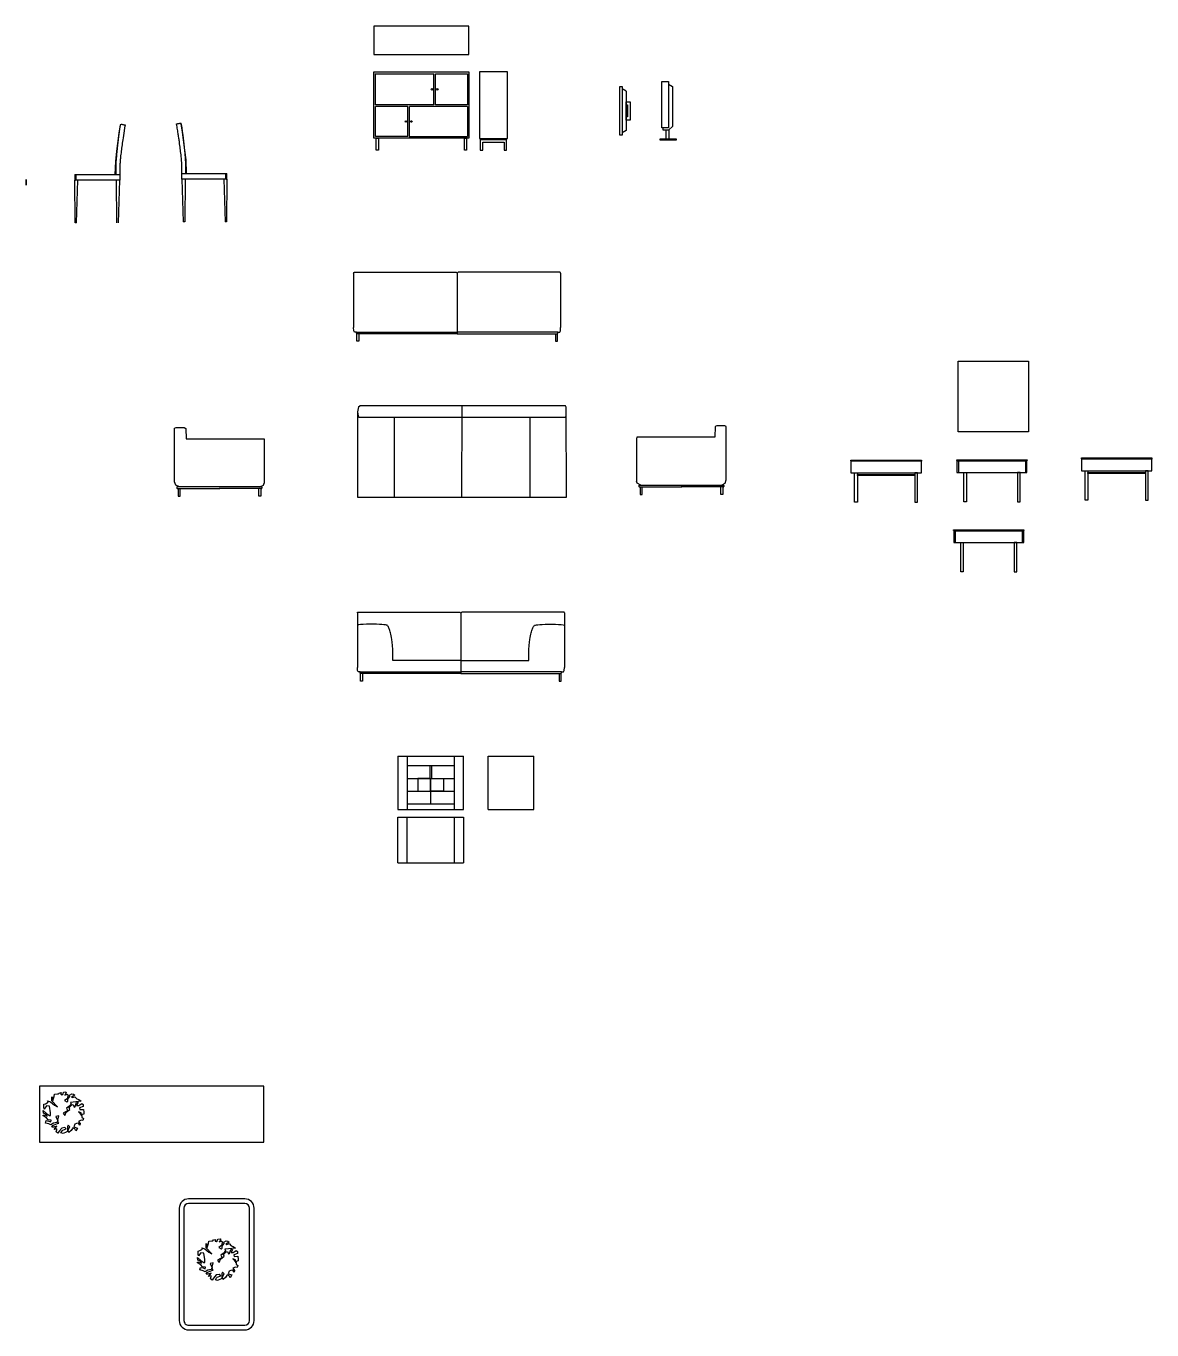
# Model space of a CAD drawing. Header units: millimetres. Extents: x 9 to 43, y 5 to 2792.
# Drawn here: x 27.47 to 39.51, y 6.26 to 20.19 of the extents above; entities that cross this region are included whole.
import ezdxf

# ---------------------------------------------------------------- set-up
doc = ezdxf.new("R2010")
doc.units = ezdxf.units.MM
doc.layers.add('ARREDI_interni - furniture', color=252, linetype='Continuous')
doc.layers.add('MOBILE_contorno', color=7, linetype='Continuous')

# ---------------------------------------------------------------- blocks, each defined once
blk = doc.blocks.new('PIAN011')
blk.add_lwpolyline([(-0.672, 0.528), (-0.542, 0.489), (-0.367, 0.347), (-0.243, 0.281), (-0.484, 0.535), (-0.49, 0.71), (-0.458, 0.587), (-0.439, 0.704), (-0.439, 0.541), (-0.393, 0.717), (-0.367, 0.814), (-0.25, 0.834), (-0.204, 0.827), (-0.179, 0.866), (-0.087, 0.886), (-0.1, 0.814), (-0.061, 0.795), (-0.003, 0.84), (0.017, 0.899), (0.115, 0.912), (0.134, 0.879), (0.069, 0.782), (0.173, 0.814), (0.212, 0.782), (0.166, 0.626), (0.049, 0.541), (0.159, 0.489), (0.205, 0.515), (0.205, 0.6), (0.29, 0.723), (0.271, 0.769), (0.368, 0.834), (0.44, 0.821), (0.504, 0.769), (0.348, 0.697), (0.401, 0.672), (0.498, 0.71), (0.583, 0.613), (0.674, 0.587), (0.771, 0.515), (0.309, 0.469), (0.335, 0.398), (0.238, 0.288), (0.14, 0.216), (0.179, 0.131), (0.205, 0.125), (-0.003, 0.002), (0.069, -0.096), (0.121, 0.047), (0.284, 0.17), (0.251, 0.242), (0.355, 0.347), (0.433, 0.372), (0.472, 0.268), (0.511, 0.294), (0.563, 0.456), (0.634, 0.456), (0.576, 0.333), (0.668, 0.333), (0.798, 0.417), (0.849, 0.372), (0.856, 0.288), (0.693, 0.229), (0.713, 0.157), (0.862, 0.17), (0.882, 0.047), (0.889, -0.031), (0.798, -0.05), (0.784, -0.109), (0.771, 0.015), (0.654, 0.066), (0.791, -0.096), (0.798, -0.168), (0.869, -0.226), (0.837, -0.304), (0.771, -0.297), (0.661, -0.343), (0.725, -0.441), (0.713, -0.506), (0.654, -0.421), (0.57, -0.434), (0.504, -0.46), (0.453, -0.584), (0.615, -0.629), (0.537, -0.753), (0.492, -0.661), (0.414, -0.622), (0.394, -0.655), (0.342, -0.733), (0.245, -0.818), (0.212, -0.707), (0.277, -0.577), (0.212, -0.506), (0.186, -0.584), (0.186, -0.779), (0.121, -0.811), (0.004, -0.864), (-0.094, -0.838), (-0.049, -0.746), (-0.015, -0.727), (0.134, -0.668), (0.063, -0.61), (-0.061, -0.629), (-0.172, -0.766), (-0.23, -0.851), (-0.295, -0.798), (-0.27, -0.701), (-0.275, -0.668), (-0.38, -0.688), (-0.275, -0.545), (-0.412, -0.59), (-0.49, -0.597), (-0.439, -0.519), (-0.38, -0.499), (-0.237, -0.441), (-0.185, -0.421), (-0.237, -0.349), (-0.23, -0.297), (-0.191, -0.109), (-0.309, -0.142), (-0.23, -0.323), (-0.27, -0.395), (-0.419, -0.421), (-0.53, -0.493), (-0.62, -0.447), (-0.75, -0.415), (-0.725, -0.304), (-0.614, -0.33), (-0.53, -0.369), (-0.51, -0.297), (-0.647, -0.278), (-0.718, -0.194), (-0.868, -0.089), (-0.784, -0.063), (-0.679, -0.122), (-0.718, -0.044), (-0.848, 0.008), (-0.855, 0.125), (-0.718, -0.005), (-0.581, -0.089), (-0.542, -0.096), (-0.542, 0.028), (-0.588, 0.301), (-0.718, 0.314), (-0.809, 0.183), (-0.835, 0.262), (-0.822, 0.385), (-0.75, 0.411), (-0.64, 0.476)], close=True)
blk = doc.blocks.new('LAMM003')
for p, q in [((-0.7, 0.7), (-0.7, 0.1)), ((-0.65, 0.7), (-0.65, 0.1)), ((0.6, 0.8), (-0.6, 0.8)), ((0.6, 0.75), (-0.6, 0.75)), ((0.65, 0.1), (0.65, 0.7)), ((0.7, 0.1), (0.7, 0.7)), ((-0.6, 0.05), (0.6, 0.05)), ((-0.6, 0), (0.6, 0))]:
    blk.add_line(p, q)
for centre, radius, start, end in [((-0.6, 0.7), 0.1, 90, 180), ((-0.6, 0.7), 0.05, 90, 180), ((0.6, 0.7), 0.1, 360, 90), ((0.6, 0.7), 0.05, 360, 90), ((-0.6, 0.1), 0.1, 180, 270), ((-0.6, 0.1), 0.05, 180, 270), ((0.6, 0.1), 0.1, 270, 0), ((0.6, 0.1), 0.05, 270, 0)]:
    blk.add_arc(centre, radius, start, end)

msp = doc.modelspace()

# ---------------------------------------------------------------- linework, layer by layer
for p, q in [((32.045, 12.389), (32.045, 11.819)), ((32.145, 11.819), (32.145, 12.389)), ((32.409, 11.819), (32.409, 12.389)), ((32.409, 12.389), (32.899, 12.389)), ((32.899, 11.819), (32.899, 12.389)), ((31.445, 11.819), (32.145, 11.819)), ((31.445, 11.739), (32.145, 11.739)), ((32.045, 11.739), (32.045, 11.249)), ((32.145, 11.739), (32.145, 11.249)), ((32.409, 11.819), (32.899, 11.819))]:
    msp.add_line(p, q)
at = {"layer": 'ARREDI_interni - furniture'}
for p, q in [((31.207, 19.347), (31.207, 19.682)), ((31.829, 19.347), (31.829, 19.681)), ((31.846, 19.347), (31.846, 19.681)), ((31.846, 19.392), (31.845, 19.392)), ((31.829, 19.347), (31.207, 19.347)), ((31.551, 19.33), (31.207, 19.33)), ((31.207, 19.01), (31.207, 19.33)), ((31.551, 19.01), (31.551, 19.33)), ((32.189, 19.33), (31.568, 19.33)), ((31.568, 19.01), (31.568, 19.33)), ((32.189, 19.347), (31.846, 19.347)), ((28.509, 19.137), (28.517, 19.136)), ((28.517, 19.136), (28.523, 19.135)), ((29.106, 19.15), (29.114, 19.151)), ((29.114, 19.151), (29.12, 19.153)), ((29.12, 19.153), (29.126, 19.154)), ((28.466, 19.046), (28.467, 19.052)), ((29.142, 19.058), (29.141, 19.064)), ((31.551, 19.01), (31.207, 19.01)), ((31.567, 19.01), (32.189, 19.01)), ((32.325, 18.978), (32.607, 18.978)), ((32.352, 18.948), (32.581, 18.948)), ((32.607, 18.978), (32.608, 18.978)), ((28.428, 18.745), (28.428, 18.748)), ((29.18, 18.756), (29.18, 18.759)), ((27.47, 18.49), (27.47, 18.552)), ((27.47, 18.552), (27.47, 18.552)), ((27.47, 18.552), (27.47, 18.49)), ((27.991, 18.604), (27.991, 18.542)), ((27.991, 18.604), (27.991, 18.604)), ((27.991, 18.604), (27.993, 18.604)), ((27.991, 18.542), (27.997, 18.542)), ((27.995, 18.086), (27.991, 18.542)), ((27.993, 18.604), (27.994, 18.604)), ((27.994, 18.604), (27.997, 18.604)), ((27.997, 18.604), (28, 18.604)), ((28, 18.542), (27.997, 18.542)), ((28, 18.604), (28.003, 18.604)), ((28.003, 18.542), (28, 18.542)), ((28.003, 18.604), (28.006, 18.604)), ((28.006, 18.542), (28.003, 18.542)), ((28.006, 18.604), (28.446, 18.604)), ((28.006, 18.542), (28.006, 18.604)), ((28.024, 18.542), (28.006, 18.542)), ((28.011, 18.086), (28.024, 18.542)), ((28.471, 18.542), (28.024, 18.542)), ((28.423, 18.604), (28.424, 18.632)), ((28.442, 18.086), (28.438, 18.542)), ((28.446, 18.604), (28.471, 18.604)), ((28.458, 18.086), (28.471, 18.542)), ((28.471, 18.604), (28.471, 18.542)), ((29.137, 18.616), (29.602, 18.616)), ((29.137, 18.554), (29.137, 18.614)), ((29.584, 18.554), (29.137, 18.554)), ((29.137, 18.554), (29.15, 18.098)), ((29.17, 18.554), (29.166, 18.098)), ((29.185, 18.616), (29.184, 18.644)), ((29.602, 18.554), (29.584, 18.554)), ((29.584, 18.554), (29.597, 18.098)), ((29.602, 18.616), (29.605, 18.616)), ((29.602, 18.616), (29.602, 18.554)), ((29.605, 18.554), (29.602, 18.554)), ((29.605, 18.616), (29.608, 18.616)), ((29.608, 18.554), (29.605, 18.554)), ((29.608, 18.616), (29.611, 18.616)), ((29.611, 18.554), (29.608, 18.554)), ((29.611, 18.616), (29.613, 18.616)), ((29.611, 18.554), (29.617, 18.554)), ((29.613, 18.616), (29.615, 18.616)), ((29.617, 18.554), (29.613, 18.098)), ((29.615, 18.616), (29.616, 18.616)), ((29.616, 18.616), (29.617, 18.616)), ((29.617, 18.554), (29.617, 18.616)), ((27.47, 18.49), (27.47, 18.49)), ((28.011, 18.086), (27.995, 18.086)), ((29.166, 18.098), (29.15, 18.098)), ((29.613, 18.098), (29.597, 18.098)), ((30.972, 17.551), (30.972, 16.968)), ((33.185, 17.551), (33.185, 16.968)), ((31.002, 16.921), (32.079, 16.921)), ((33.155, 16.921), (32.079, 16.921)), ((31.025, 16.122), (31.037, 16.131)), ((32.128, 16.131), (32.125, 15.156)), ((29.058, 15.893), (29.073, 15.901)), ((29.058, 15.321), (29.058, 15.893)), ((29.073, 15.901), (29.16, 15.9)), ((29.16, 15.9), (29.178, 15.891)), ((29.178, 15.891), (29.18, 15.778)), ((31.406, 16.012), (31.406, 15.156)), ((32.858, 15.156), (32.858, 16.012)), ((34.836, 15.91), (34.835, 15.796)), ((34.855, 15.918), (34.836, 15.91)), ((34.942, 15.92), (34.855, 15.918)), ((34.956, 15.911), (34.942, 15.92)), ((34.956, 15.34), (34.956, 15.911)), ((29.18, 15.778), (30.014, 15.778)), ((30.014, 15.778), (30.017, 15.762)), ((30.017, 15.762), (30.017, 15.306)), ((34.001, 15.796), (33.997, 15.78)), ((33.997, 15.78), (33.997, 15.325)), ((33.997, 15.78), (33.997, 15.325)), ((34.835, 15.796), (34.001, 15.796)), ((36.287, 15.543, 28972.757), (36.287, 15.542, 28972.757)), ((37.042, 15.543, 28972.757), (37.042, 15.542, 28972.757)), ((37.421, 15.546, 28972.757), (38.17, 15.546, 28972.757)), ((37.439, 15.546, 28972.757), (37.439, 15.42, 28972.757)), ((38.153, 15.546, 28972.757), (38.153, 15.42, 28972.757)), ((38.752, 15.565, 28972.757), (38.752, 15.563, 28972.757)), ((39.506, 15.565, 28972.757), (39.506, 15.563, 28972.757)), ((34.004, 15.305), (33.997, 15.325)), ((34.944, 15.305), (34.956, 15.34)), ((29.07, 15.286), (29.058, 15.321)), ((29.11, 15.267), (29.07, 15.286)), ((29.987, 15.267), (29.083, 15.267)), ((29.083, 15.262), (29.083, 15.253)), ((29.088, 15.248), (29.54, 15.248)), ((29.096, 15.248), (29.096, 15.168)), ((29.117, 15.168), (29.117, 15.248)), ((29.987, 15.248), (29.535, 15.248)), ((29.958, 15.168), (29.958, 15.248)), ((29.97, 15.267), (30.01, 15.286)), ((29.979, 15.248), (29.979, 15.168)), ((29.992, 15.262), (29.992, 15.253)), ((30.01, 15.286), (30.017, 15.306)), ((34.044, 15.286), (34.004, 15.305)), ((34.022, 15.281), (34.022, 15.272)), ((34.027, 15.286), (34.931, 15.286)), ((34.027, 15.267), (34.479, 15.267)), ((34.035, 15.267), (34.035, 15.186)), ((34.035, 15.186), (34.056, 15.186)), ((34.056, 15.186), (34.056, 15.267)), ((34.926, 15.267), (34.474, 15.267)), ((34.897, 15.186), (34.897, 15.267)), ((34.918, 15.186), (34.897, 15.186)), ((34.904, 15.286), (34.944, 15.305)), ((34.918, 15.267), (34.918, 15.186)), ((34.931, 15.281), (34.931, 15.272)), ((29.096, 15.168), (29.117, 15.168)), ((29.979, 15.168), (29.958, 15.168)), ((37.387, 14.797, 28972.757), (38.136, 14.797, 28972.757)), ((37.404, 14.797, 28972.757), (37.404, 14.671, 28972.757)), ((38.119, 14.797, 28972.757), (38.119, 14.671, 28972.757)), ((31.012, 13.92), (31.012, 13.337)), ((33.225, 13.92), (33.225, 13.337)), ((32.118, 13.412), (31.392, 13.412)), ((32.118, 13.412), (32.844, 13.412)), ((31.042, 13.29), (32.118, 13.29)), ((33.195, 13.29), (32.118, 13.29))]:
    msp.add_line(p, q, dxfattribs=at)
at = {"layer": 'ARREDI_interni - furniture', "linetype": 'Continuous'}
for p, q in [((33.818, 19.025), (33.818, 19.543)), ((33.818, 19.543), (33.844, 19.543)), ((33.844, 19.543), (33.844, 19.025)), ((33.885, 19.493), (33.844, 19.518)), ((33.885, 19.493), (33.885, 19.074)), ((33.885, 19.381), (33.928, 19.381)), ((33.885, 19.186), (33.885, 19.381)), ((33.928, 19.381), (33.928, 19.186)), ((33.885, 19.348), (33.9, 19.348)), ((33.885, 19.22), (33.885, 19.348)), ((33.9, 19.348), (33.9, 19.22)), ((33.9, 19.22), (33.885, 19.22)), ((33.928, 19.186), (33.885, 19.186)), ((33.844, 19.025), (33.818, 19.025)), ((33.885, 19.074), (33.844, 19.05))]:
    msp.add_line(p, q, dxfattribs=at)
at = {"layer": 'ARREDI_interni - furniture', "color": 251, "linetype": 'Continuous', "true_color": 0x636466}
for p, q in [((34.266, 19.597), (34.338, 19.597)), ((34.266, 19.102), (34.266, 19.597)), ((34.338, 19.597), (34.338, 19.102)), ((34.338, 19.568), (34.382, 19.543)), ((34.382, 19.543), (34.382, 19.118)), ((34.338, 19.102), (34.266, 19.102)), ((34.279, 19.102), (34.279, 19.081)), ((34.34, 19.081), (34.382, 19.118)), ((34.279, 19.081), (34.34, 19.081))]:
    msp.add_line(p, q, dxfattribs=at)
at = {"layer": 'ARREDI_interni - furniture', "color": 251, "true_color": 0x636466}
for p, q in [((34.248, 18.972), (34.248, 18.986)), ((34.248, 18.986), (34.34, 18.986)), ((34.419, 18.972), (34.248, 18.972)), ((34.31, 19.081), (34.31, 18.986)), ((34.34, 19.081), (34.34, 18.986)), ((34.34, 18.986), (34.419, 18.986)), ((34.419, 18.986), (34.419, 18.972))]:
    msp.add_line(p, q, dxfattribs=at)
at = {"layer": 'ARREDI_interni - furniture'}
for points in [[(31.188, 19.887), (32.205, 19.887), (32.205, 20.19), (31.188, 20.19)], [(32.205, 18.991), (31.188, 18.991), (31.188, 19.7), (32.205, 19.7)], [(32.205, 18.991), (31.188, 18.991), (31.188, 19.7), (32.205, 19.7)], [(32.317, 18.99), (32.617, 18.99), (32.617, 19.7), (32.317, 19.7)], [(31.237, 18.864), (31.214, 18.864), (31.214, 18.991), (31.237, 18.991)], [(32.178, 18.864), (32.156, 18.864), (32.156, 18.991), (32.178, 18.991)], [(27.613, 8.264), (30.013, 8.264), (30.013, 8.864), (27.613, 8.864)]]:
    msp.add_lwpolyline(points, close=True, dxfattribs=at)
for points in [[(31.207, 19.681), (31.829, 19.681)], [(31.846, 19.681), (32.189, 19.681), (32.189, 19.347)], [(32.189, 19.33), (32.189, 19.01)], [(28.423, 18.604), (28.428, 18.748), (28.439, 18.852), (28.466, 19.046), (28.48, 19.133), (28.482, 19.142)], [(28.469, 19.068), (28.48, 19.133), (28.482, 19.142)], [(28.488, 19.141), (28.494, 19.14)], [(28.494, 19.14), (28.502, 19.139), (28.509, 19.137)], [(28.523, 19.135), (28.529, 19.134)], [(29.079, 19.145), (29.084, 19.146)], [(29.084, 19.146), (29.091, 19.148)], [(29.091, 19.148), (29.099, 19.149)], [(29.099, 19.149), (29.106, 19.15)], [(29.185, 18.616), (29.18, 18.759), (29.169, 18.863), (29.142, 19.058), (29.128, 19.145), (29.126, 19.154)], [(29.139, 19.079), (29.128, 19.145), (29.126, 19.154)], [(32.325, 18.99), (32.325, 18.99), (32.325, 18.863), (32.352, 18.863), (32.352, 18.948)], [(32.581, 18.948), (32.581, 18.863), (32.608, 18.863), (32.608, 18.99), (32.608, 18.99)], [(30.972, 17.551), (30.974, 17.557), (30.982, 17.559), (32.067, 17.559), (32.079, 17.549), (32.079, 17.036), (32.079, 16.903), (31.009, 16.903), (31.002, 16.908), (31.002, 16.921), (30.982, 16.921), (30.974, 16.935), (30.972, 16.968)], [(33.185, 17.551), (33.183, 17.557), (33.176, 17.559), (32.091, 17.559), (32.079, 17.549), (32.079, 17.036), (32.079, 16.903), (33.148, 16.903), (33.156, 16.908), (33.155, 16.921), (33.175, 16.921), (33.183, 16.935), (33.185, 16.968)], [(31.029, 16.903), (31.029, 16.823), (31.006, 16.823), (31.006, 16.905)], [(33.129, 16.903), (33.129, 16.823), (33.152, 16.823), (33.152, 16.905)], [(31.025, 16.122), (31.013, 16.068), (31.013, 15.156), (33.247, 15.156), (33.243, 16.117), (33.236, 16.131), (31.037, 16.131)], [(31.013, 16.068), (31.02, 16.026), (31.027, 16.012), (33.236, 16.012), (33.243, 16.025)], [(31.012, 13.92), (31.014, 13.926), (31.021, 13.928), (32.106, 13.928), (32.118, 13.918), (32.118, 13.405), (32.118, 13.272), (31.049, 13.272), (31.041, 13.277), (31.042, 13.29), (31.021, 13.289), (31.014, 13.304), (31.012, 13.337)], [(31.392, 13.412), (31.392, 13.476), (31.391, 13.529), (31.388, 13.572), (31.385, 13.607), (31.382, 13.635), (31.378, 13.657), (31.374, 13.676), (31.37, 13.692), (31.366, 13.706), (31.363, 13.719), (31.359, 13.731), (31.355, 13.741), (31.352, 13.751), (31.349, 13.759), (31.346, 13.767), (31.343, 13.773), (31.339, 13.778), (31.335, 13.783), (31.33, 13.787), (31.322, 13.79), (31.311, 13.792), (31.295, 13.794), (31.275, 13.795), (31.25, 13.797), (31.218, 13.798), (31.182, 13.799), (31.145, 13.799), (31.108, 13.798), (31.073, 13.797), (31.044, 13.795), (31.023, 13.792), (31.012, 13.788)], [(33.225, 13.92), (33.223, 13.926), (33.215, 13.928), (32.13, 13.928), (32.118, 13.918), (32.118, 13.405), (32.118, 13.272), (33.188, 13.272), (33.195, 13.277), (33.195, 13.29), (33.215, 13.289), (33.223, 13.304), (33.225, 13.337)], [(32.844, 13.412), (32.844, 13.476), (32.846, 13.529), (32.848, 13.572), (32.851, 13.607), (32.854, 13.635), (32.858, 13.657), (32.862, 13.676), (32.866, 13.692), (32.87, 13.706), (32.874, 13.719), (32.877, 13.731), (32.881, 13.741), (32.884, 13.751), (32.888, 13.759), (32.891, 13.767), (32.894, 13.773), (32.897, 13.778), (32.901, 13.783), (32.907, 13.787), (32.915, 13.79), (32.926, 13.792), (32.941, 13.794), (32.961, 13.795), (32.987, 13.797), (33.018, 13.798), (33.054, 13.799), (33.092, 13.799), (33.129, 13.798), (33.163, 13.797), (33.192, 13.795), (33.213, 13.792), (33.225, 13.788)], [(31.068, 13.272), (31.068, 13.192), (31.045, 13.192), (31.045, 13.274)], [(33.168, 13.272), (33.168, 13.192), (33.191, 13.192), (33.191, 13.274)]]:
    msp.add_lwpolyline(points, dxfattribs=at)
at = {"layer": 'ARREDI_interni - furniture', "elevation": 28972.757}
for points in [[(38.186, 15.855), (37.436, 15.855), (37.436, 16.608), (38.186, 16.608)], [(36.287, 15.553), (37.042, 15.553), (37.042, 15.543), (36.287, 15.543)], [(37.042, 15.542), (36.287, 15.542), (36.287, 15.416), (37.042, 15.416)], [(37.419, 15.557), (38.171, 15.557), (38.171, 15.548), (37.419, 15.548)], [(38.17, 15.548), (37.421, 15.548), (37.421, 15.42), (38.17, 15.42)], [(38.752, 15.575), (39.506, 15.575), (39.506, 15.565), (38.752, 15.565)], [(39.506, 15.563), (38.752, 15.563), (38.752, 15.438), (39.506, 15.438)], [(36.328, 15.416), (36.358, 15.416), (36.358, 15.103), (36.328, 15.103)], [(37, 15.416), (36.971, 15.416), (36.971, 15.103), (37, 15.103)], [(37.496, 15.42), (37.524, 15.42), (37.524, 15.107), (37.496, 15.107)], [(38.097, 15.42), (38.069, 15.42), (38.069, 15.107), (38.097, 15.107)], [(38.793, 15.438), (38.822, 15.438), (38.822, 15.125), (38.793, 15.125)], [(39.465, 15.438), (39.436, 15.438), (39.436, 15.125), (39.465, 15.125)], [(37.385, 14.808), (38.137, 14.808), (38.137, 14.799), (37.385, 14.799)], [(38.136, 14.799), (37.387, 14.799), (37.387, 14.671), (38.136, 14.671)], [(37.462, 14.671), (37.49, 14.671), (37.49, 14.358), (37.462, 14.358)], [(38.063, 14.671), (38.035, 14.671), (38.035, 14.358), (38.063, 14.358)]]:
    msp.add_lwpolyline(points, close=True, dxfattribs=at)
for points in [[(36.971, 15.388), (36.358, 15.388), (36.358, 15.398), (36.971, 15.398)], [(39.436, 15.41), (38.822, 15.41), (38.822, 15.42), (39.436, 15.42)]]:
    msp.add_lwpolyline(points, dxfattribs=at)
at = {"layer": 'ARREDI_interni - furniture'}
for centre in [(31.809, 19.514), (31.866, 19.514), (31.531, 19.17), (31.588, 19.17)]:
    msp.add_circle(centre, 0.008, dxfattribs=at)
for centre, start, end in [((29.088, 15.262), 90, 180), ((29.088, 15.253), 180, 270), ((29.987, 15.262), 360, 90), ((29.987, 15.253), 270, 0), ((34.027, 15.281), 90, 180), ((34.027, 15.272), 180, 270), ((34.926, 15.281), 360, 90), ((34.926, 15.272), 270, 0)]:
    msp.add_arc(centre, 0.005, start, end, dxfattribs=at)
for points, knots in [([(28.529, 19.134), (28.521, 19.089), (28.509, 19.015), (28.499, 18.948), (28.494, 18.903), (28.489, 18.87), (28.485, 18.837), (28.481, 18.803), (28.477, 18.764), (28.474, 18.72), (28.472, 18.668), (28.471, 18.627), (28.471, 18.604)], [0, 0, 0, 0, 0.1666667, 0.3333333, 0.4166667, 0.5, 0.5833333, 0.6666667, 0.75, 0.8333333, 0.9166667, 0.998099, 0.998099, 0.998099, 0.998099]), ([(29.137, 18.614), (29.137, 18.661), (29.134, 18.736), (29.128, 18.803), (29.123, 18.849), (29.118, 18.881), (29.114, 18.914), (29.11, 18.948), (29.105, 18.986), (29.098, 19.03), (29.09, 19.082), (29.083, 19.123), (29.079, 19.145)], [-0.998099, -0.998099, -0.998099, -0.998099, -0.8333333, -0.6666667, -0.5833333, -0.5, -0.4166667, -0.3333333, -0.25, -0.1666667, -0.0833333, 0, 0, 0, 0]), ([(28.45, 18.908), (28.451, 18.919), (28.454, 18.943), (28.456, 18.967), (28.458, 18.98)], [-0.4166666, -0.4166666, -0.4166666, -0.4166666, -0.3333333, -0.25, -0.25, -0.25, -0.25])]:
    msp.add_open_spline(points, degree=3, knots=knots, dxfattribs=at)
for points in [[(28.472, 19.08), (28.475, 19.099), (28.478, 19.119), (28.482, 19.142)], [(29.126, 19.154), (29.13, 19.131), (29.133, 19.11), (29.136, 19.091)], [(29.136, 19.091), (29.139, 19.072), (29.142, 19.054), (29.144, 19.038)], [(28.458, 18.982), (28.46, 18.996), (28.462, 19.01), (28.464, 19.027)], [(28.464, 19.027), (28.466, 19.043), (28.469, 19.062), (28.472, 19.082)], [(29.144, 19.038), (29.146, 19.022), (29.148, 19.007), (29.15, 18.993)], [(29.15, 18.993), (29.151, 18.98), (29.153, 18.967), (29.154, 18.954)], [(29.154, 18.954), (29.156, 18.942), (29.157, 18.931), (29.158, 18.92)], [(28.44, 18.806), (28.441, 18.819), (28.443, 18.842), (28.447, 18.875), (28.449, 18.897), (28.45, 18.908)], [(29.158, 18.92), (29.159, 18.908), (29.161, 18.887), (29.165, 18.854), (29.167, 18.83), (29.168, 18.818)], [(29.168, 18.818), (29.169, 18.805), (29.17, 18.792), (29.171, 18.778)], [(28.433, 18.667), (28.433, 18.686), (28.433, 18.704), (28.434, 18.721)], [(28.434, 18.721), (28.435, 18.737), (28.435, 18.752), (28.436, 18.767)], [(28.436, 18.767), (28.437, 18.781), (28.438, 18.794), (28.44, 18.806)], [(29.171, 18.778), (29.172, 18.764), (29.173, 18.75), (29.174, 18.732)], [(29.174, 18.732), (29.174, 18.716), (29.175, 18.696), (29.175, 18.675)], [(29.175, 18.678), (29.175, 18.659), (29.176, 18.638), (29.175, 18.616)], [(28.432, 18.604), (28.432, 18.627), (28.432, 18.648), (28.433, 18.667)]]:
    msp.add_open_spline(points, degree=3, dxfattribs=at)
at = {"layer": 'MOBILE_contorno'}
for p, q in [((31.445, 12.389), (31.445, 11.819)), ((31.445, 12.389), (32.145, 12.389)), ((31.545, 12.389), (31.545, 11.819)), ((31.545, 12.289), (32.045, 12.289)), ((31.785, 12.289), (31.785, 12.152)), ((31.805, 12.289), (31.805, 12.152)), ((31.545, 12.152), (32.045, 12.152)), ((31.795, 12.152), (31.795, 11.879)), ((31.545, 12.016), (32.045, 12.016)), ((31.545, 11.879), (32.045, 11.879)), ((31.445, 11.249), (31.445, 11.739)), ((31.545, 11.249), (31.545, 11.739)), ((31.445, 11.249), (32.145, 11.249))]:
    msp.add_line(p, q, dxfattribs=at)
for points in [[(31.658, 12.016), (31.795, 12.016), (31.795, 12.152), (31.658, 12.152)], [(31.931, 12.016), (31.795, 12.016), (31.795, 12.152), (31.931, 12.152)]]:
    msp.add_lwpolyline(points, close=True, dxfattribs=at)

# ---------------------------------------------------------------- block references
at = {"layer": 'ARREDI_interni - furniture', "xscale": 0.25, "yscale": 0.25, "zscale": 0.25}
for p in [(27.867, 8.573), (29.517, 7.003)]:
    msp.add_blockref('PIAN011', p, dxfattribs=at)
at = {"layer": 'ARREDI_interni - furniture', "rotation": 270}
msp.add_blockref('LAMM003', (29.108, 6.959), dxfattribs=at)

doc.saveas('drawing.dxf')
